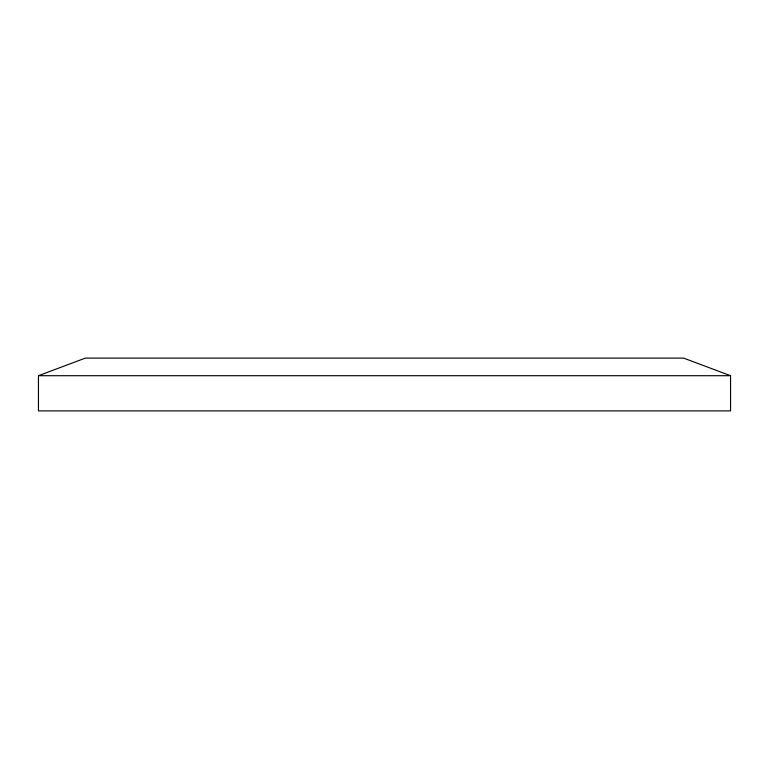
<?xml version="1.0" encoding="UTF-8"?>
<svg xmlns="http://www.w3.org/2000/svg" width="769" height="769" viewBox="0 0 769 769"><rect width="100%" height="100%" fill="white"/><g stroke="black" fill="none" stroke-linecap="round" stroke-linejoin="round"><path stroke-width="1.15" d="M38.45 375.705L85.369 358.104L683.631 358.104L730.55 375.705L730.55 410.896L38.45 410.896L38.45 375.705L730.55 375.705"/></g></svg>
